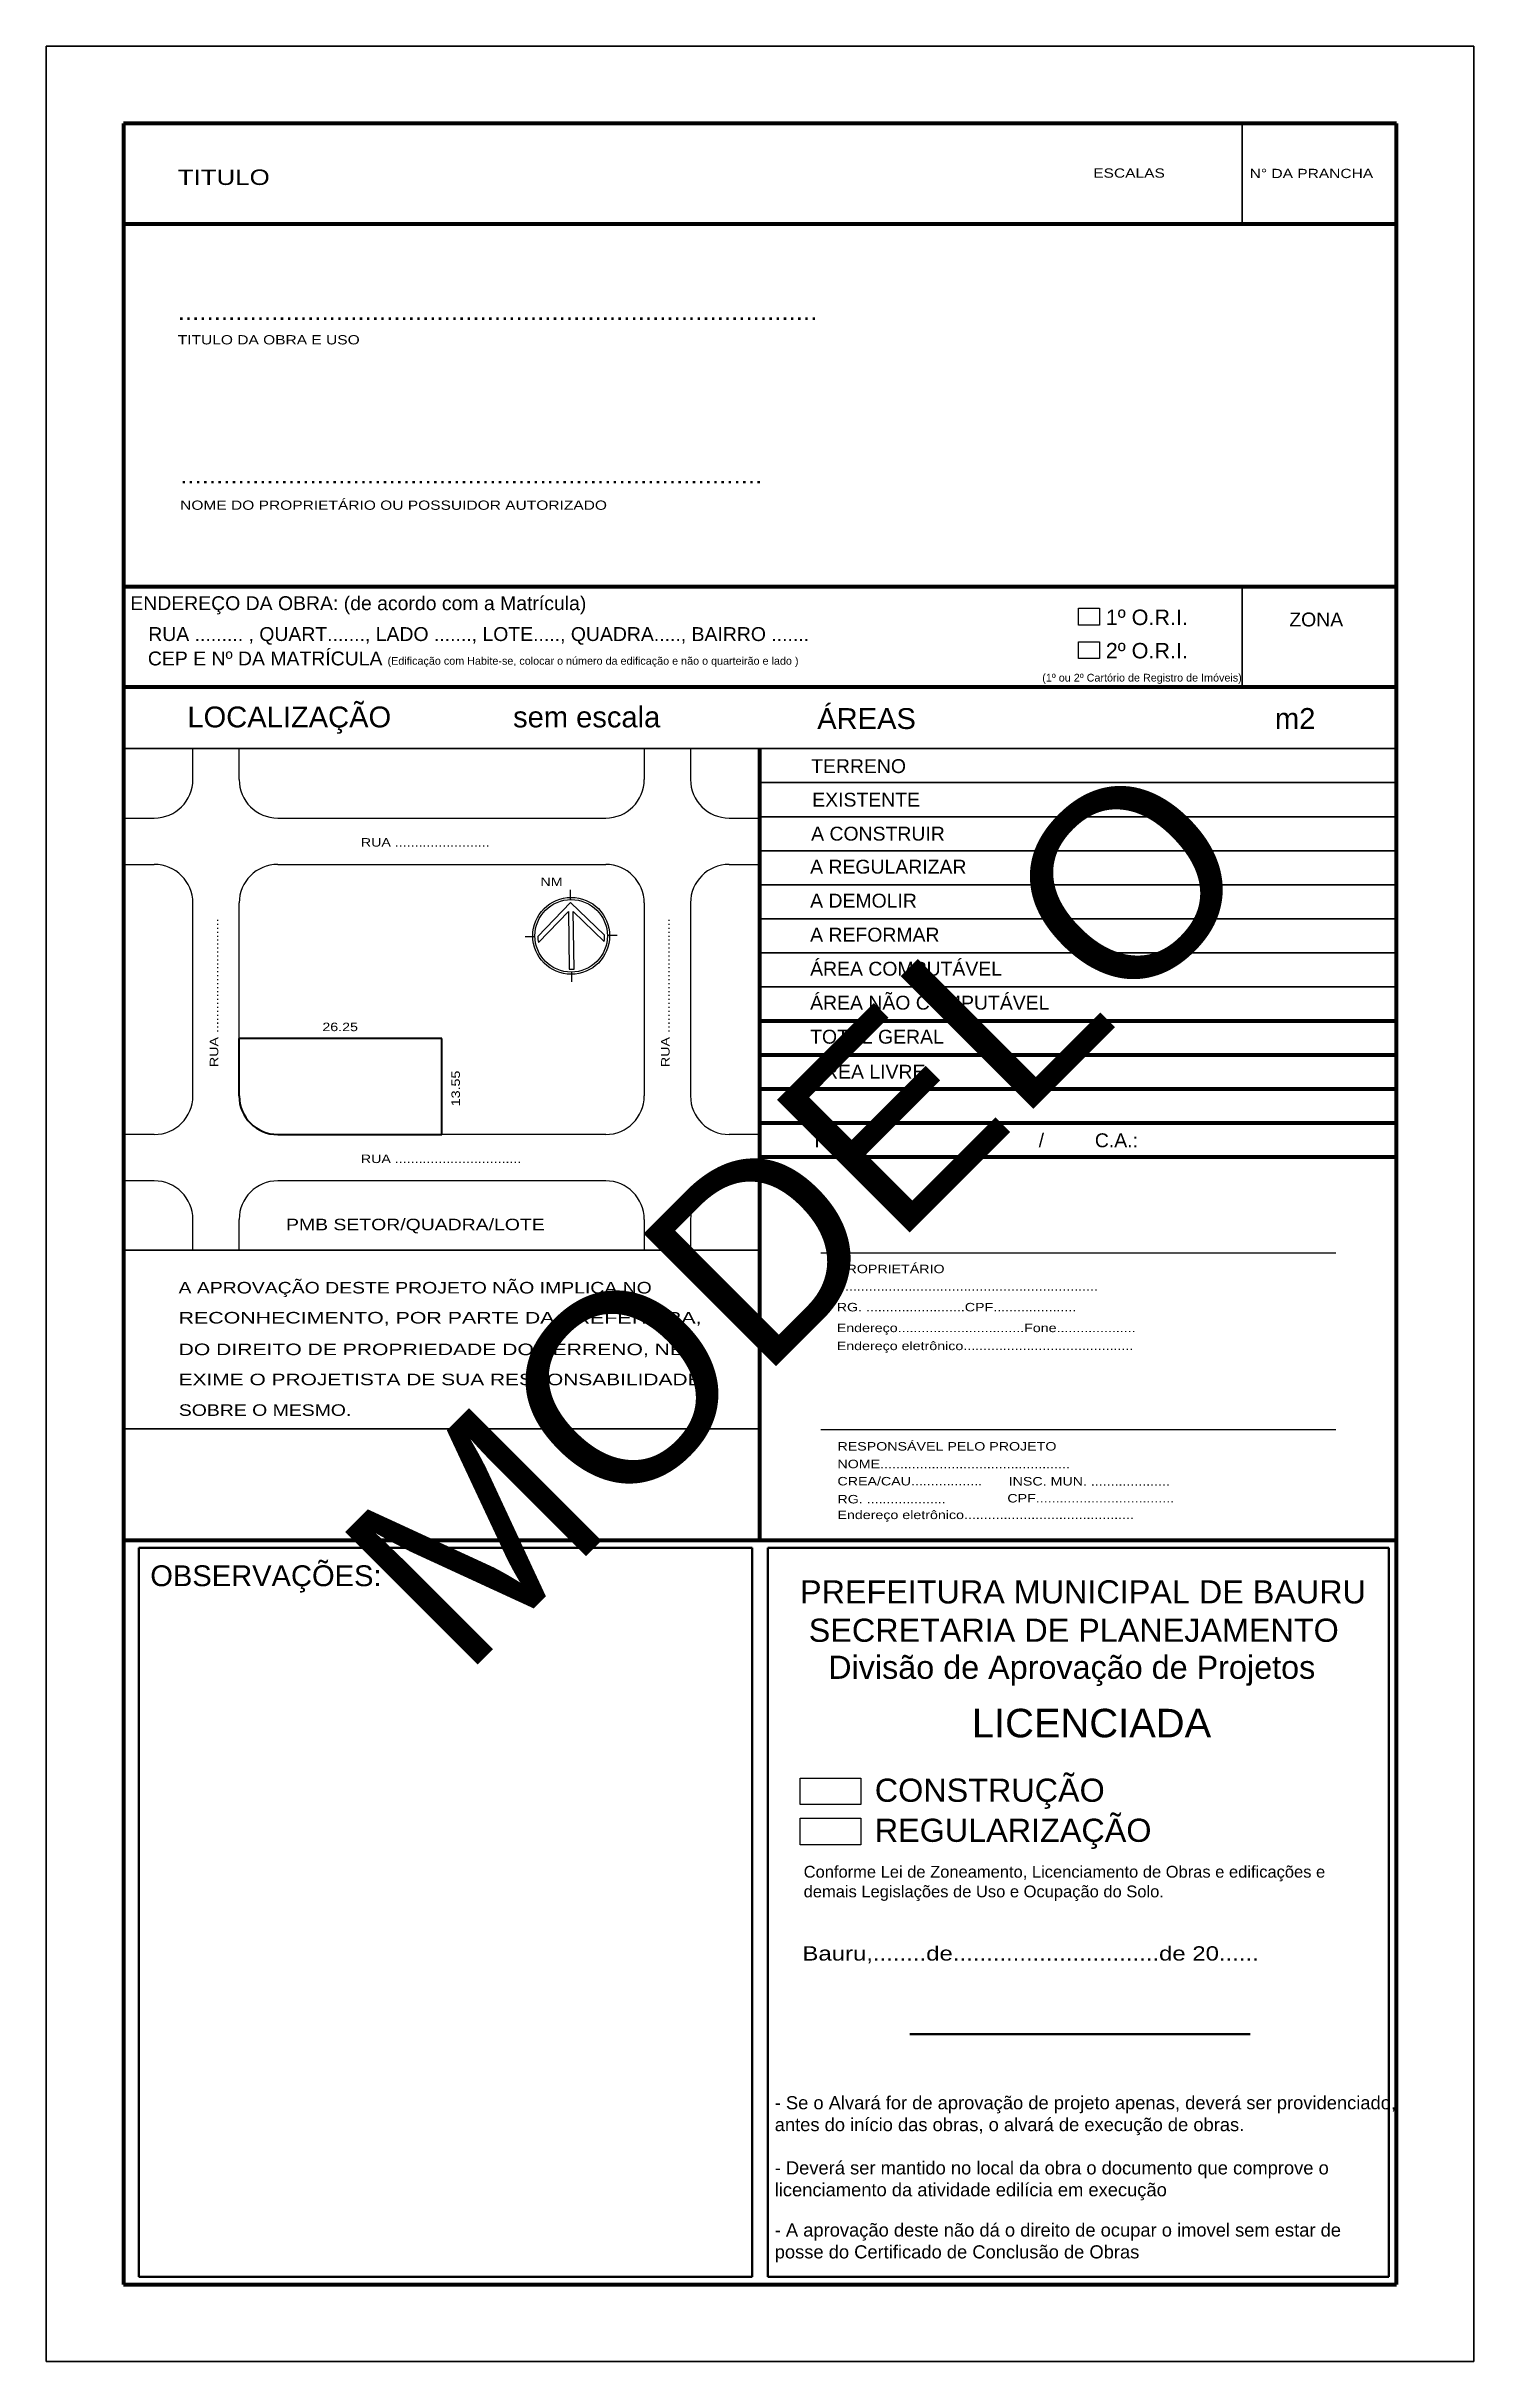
# Model space of a CAD drawing. Header units: millimetres. Extents: x 757.2 to 775.7, y 607.2 to 637.2.
import ezdxf
from ezdxf.enums import TextEntityAlignment as Align

# ---------------------------------------------------------------- set-up
doc = ezdxf.new("R2010")
doc.units = ezdxf.units.MM
for name, color, linetype in [('LINHAS', 7, 'Continuous'), ('SELO', 7, 'Continuous'), ('TEXTO', 7, 'Continuous')]:
    doc.layers.add(name, color=color, linetype=linetype)
for name, color, linetype, lineweight in [('MARGEM', 7, 'Continuous', 70), ('MARGEM_INTERNA', 7, 'Continuous', 30), ('PAREDE', 141, 'Continuous', 35), ('PRETO', 5, 'Continuous', 40)]:
    doc.layers.add(name, color=color, linetype=linetype, lineweight=lineweight)
doc.styles.add('ARIAL', font='sanss___.ttf')
doc.styles.add('ROMANS', font='sanss___.ttf', dxfattribs={"height": 0.1})
doc.styles.get("Standard").update_dxf_attribs({"font": 'sanss___.ttf'})

msp = doc.modelspace()

# ---------------------------------------------------------------- linework, layer by layer
at = {"layer": 'LINHAS', "color": 7}
for p, q in [((759.098, 627.735), (759.098, 628.135)), ((759.698, 627.735), (759.698, 628.135)), ((764.948, 628.135), (764.948, 627.735)), ((765.548, 628.135), (765.548, 627.735)), ((758.198, 627.235), (758.598, 627.235)), ((760.198, 627.235), (764.448, 627.235)), ((766.048, 627.235), (766.448, 627.235)), ((758.198, 626.635), (758.598, 626.635)), ((760.198, 626.635), (764.448, 626.635)), ((766.048, 626.635), (766.448, 626.635)), ((759.098, 623.635), (759.098, 626.135)), ((759.698, 624.379), (759.698, 626.135)), ((764.948, 626.135), (764.948, 623.635)), ((765.548, 626.135), (765.548, 623.635)), ((758.598, 623.135), (758.198, 623.135)), ((764.448, 623.135), (762.323, 623.135)), ((766.448, 623.135), (766.048, 623.135)), ((758.598, 622.535), (758.198, 622.535)), ((764.448, 622.535), (760.198, 622.535)), ((766.448, 622.535), (766.048, 622.535)), ((759.098, 621.635), (759.098, 622.035)), ((759.698, 621.635), (759.698, 622.035)), ((764.948, 622.035), (764.948, 621.635)), ((765.548, 622.035), (765.548, 621.635))]:
    msp.add_line(p, q, dxfattribs=at)
at = {"layer": 'LINHAS'}
for points in [[(770.577, 629.953), (770.847, 629.953), (770.847, 629.734), (770.577, 629.734)], [(770.577, 629.52), (770.847, 629.52), (770.847, 629.302), (770.577, 629.302)]]:
    msp.add_lwpolyline(points, close=True, dxfattribs=at)
at = {"layer": 'LINHAS', "color": 7}
for centre, start, end in [((758.598, 627.735), 270, 0), ((760.198, 627.735), 180, 270), ((764.448, 627.735), 270, 0), ((766.048, 627.735), 180, 270), ((758.598, 626.135), 0, 90), ((760.198, 626.135), 90, 180), ((764.448, 626.135), 0, 90), ((766.048, 626.135), 90, 180), ((758.598, 623.635), 270, 360), ((764.448, 623.635), 270, 0), ((766.048, 623.635), 180, 270), ((758.598, 622.035), 0, 90), ((760.198, 622.035), 90, 180), ((764.448, 622.035), 0, 90), ((766.048, 622.035), 90, 180)]:
    msp.add_arc(centre, 0.5, start, end, dxfattribs=at)
at = {"layer": 'MARGEM', "color": 7}
for p, q in [((758.198, 636.235), (758.198, 608.235)), ((774.698, 636.235), (758.198, 636.235)), ((774.698, 636.235), (758.198, 636.235)), ((774.698, 608.235), (774.698, 636.235)), ((758.198, 634.935), (774.698, 634.935)), ((758.198, 630.235), (774.698, 630.235)), ((758.198, 628.935), (774.698, 628.935)), ((766.448, 617.879), (766.448, 628.135)), ((766.448, 624.609), (774.698, 624.609)), ((766.448, 624.168), (774.698, 624.168)), ((766.448, 623.727), (774.698, 623.727)), ((766.448, 623.287), (774.698, 623.287)), ((766.448, 622.846), (774.698, 622.846)), ((758.198, 617.879), (774.698, 617.879)), ((758.198, 608.235), (774.698, 608.235))]:
    msp.add_line(p, q, dxfattribs=at)
at = {"layer": 'MARGEM_INTERNA'}
for p, q in [((775.698, 637.235), (757.198, 637.235)), ((757.198, 637.235), (757.198, 607.235)), ((775.698, 607.235), (775.698, 637.235)), ((775.698, 607.235), (775.698, 637.235)), ((772.698, 634.935), (772.698, 636.235)), ((772.698, 628.935), (772.698, 630.235)), ((758.198, 628.135), (774.698, 628.135)), ((766.448, 627.694), (774.698, 627.694)), ((766.448, 627.253), (774.698, 627.253)), ((766.448, 626.812), (774.698, 626.812)), ((766.448, 626.372), (774.698, 626.372)), ((766.448, 625.931), (774.698, 625.931)), ((766.448, 625.49), (774.698, 625.49)), ((766.448, 625.049), (774.698, 625.049)), ((758.198, 621.635), (766.448, 621.635)), ((766.457, 619.321), (758.198, 619.321)), ((757.198, 607.235), (775.698, 607.235))]:
    msp.add_line(p, q, dxfattribs=at)
at = {"layer": 'PAREDE', "color": 7, "ltscale": 0.05}
for p, q in [((762.323, 624.379), (759.698, 624.379)), ((759.698, 623.635), (759.698, 624.379)), ((762.323, 623.135), (762.323, 624.379)), ((760.198, 623.135), (762.323, 623.135))]:
    msp.add_line(p, q, dxfattribs=at)
msp.add_arc((760.198, 623.635), 0.5, 180, 270, dxfattribs=at)
at = {"layer": 'PRETO', "color": 5, "linetype": 'Continuous'}
for p, q in [((758.398, 617.779), (758.398, 608.335)), ((766.348, 617.779), (758.398, 617.779)), ((766.348, 608.335), (766.348, 617.779)), ((766.548, 617.779), (774.598, 617.779)), ((766.548, 608.335), (766.548, 617.779)), ((774.598, 608.335), (774.598, 617.779)), ((768.388, 611.478), (772.8, 611.478)), ((766.348, 608.335), (758.398, 608.335)), ((766.548, 608.335), (774.598, 608.335))]:
    msp.add_line(p, q, dxfattribs=at)
at = {"layer": 'SELO', "color": 7}
for p, q in [((763.993, 626.178), (763.991, 626.305)), ((763.404, 625.699), (763.531, 625.701)), ((764.47, 625.716), (764.597, 625.718)), ((764.01, 625.113), (764.008, 625.239))]:
    msp.add_line(p, q, dxfattribs=at)
at = {"layer": 'SELO', "color": 7, "linetype": 'Continuous'}
for p, q in [((767.237, 621.6), (773.91, 621.6)), ((767.237, 619.311), (773.91, 619.311))]:
    msp.add_line(p, q, dxfattribs=at)
at = {"layer": 'SELO', "color": 7}
msp.add_lwpolyline([(763.576, 625.622), (763.965, 626.024), (763.977, 625.276, 0.035479), (764.038, 625.277), (764.026, 626.025), (764.428, 625.636, 0.046163), (764.434, 625.716), (763.994, 626.142), (763.567, 625.702, 0.046163)], format="xyb", close=True, dxfattribs=at)
for radius in [0.498, 0.47]:
    msp.add_circle((764.001, 625.709), radius, dxfattribs=at)
at = {"layer": 'TEXTO', "color": 5, "lineweight": 25, "ltscale": 0.5}
for points in [[(767.756, 614.452), (766.967, 614.452), (766.967, 614.797), (767.756, 614.797)], [(767.756, 613.933), (766.967, 613.933), (766.967, 614.278), (767.756, 614.278)]]:
    msp.add_lwpolyline(points, close=True, dxfattribs=at)

# ---------------------------------------------------------------- texts
at = {"color": 7, "style": 'ROMANS'}
for s, p in [('ENDEREÇO DA OBRA: (de acordo com a Matrícula) ', (758.287, 629.929)), ('RUA ......... , QUART......., LADO ......., LOTE....., QUADRA....., BAIRRO .......', (758.52, 629.529)), ('ZONA', (773.308, 629.718)), ('CEP E Nº DA MATRÍCULA', (758.515, 629.213)), ('TERRENO  ', (767.111, 627.818)), ('EXISTENTE', (767.125, 627.383)), ('A CONSTRUIR', (767.111, 626.943)), ('A REGULARIZAR', (767.098, 626.515)), ('A DEMOLIR', (767.098, 626.075)), ('A REFORMAR', (767.098, 625.634)), ('ÁREA COMPUTÁVEL', (767.098, 625.193)), ('ÁREA NÃO COMPUTÁVEL', (767.098, 624.753)), ('TOTAL GERAL', (767.098, 624.312)), ('ÁREA LIVRE ', (767.111, 623.858)), ('T. O.:', (767.111, 622.97)), ('/', (770.06, 622.97)), ('C.A.: ', (770.788, 622.97))]:
    msp.add_text(s, height=0.18, dxfattribs=at).set_placement(p)
at = {"layer": 'LINHAS'}
for s, height, p in [('1º O.R.I.', 0.2, (770.93, 629.736)), ('2º O.R.I.', 0.2, (770.93, 629.304)), ('(Edificação com Habite-se, colocar o número da edificação e não o quarteirão e lado )', 0.1, (761.621, 629.222)), ('(1º ou 2º Cartório de Registro de Imóveis)', 0.1, (770.106, 629.004))]:
    msp.add_text(s, height=height, dxfattribs=at).set_placement(p)
at = {"layer": 'PAREDE', "color": 7, "ltscale": 0.05, "style": 'ROMANS', "width": 1.2}
msp.add_text('26.25', height=0.11, dxfattribs=at).set_placement((760.776, 624.474))
at = {"layer": 'SELO', "color": 7, "linetype": 'Continuous', "width": 1.2}
for s, height, style, p in [('TITULO', 0.2, 'ARIAL', (758.902, 635.438)), ('ESCALAS', 0.12, 'ROMANS', (770.767, 635.532)), ('N° DA PRANCHA', 0.12, 'ROMANS', (772.795, 635.527)), ('.........................................................................................', 0.2, 'ARIAL', (758.902, 633.69)), ('TITULO DA OBRA E USO', 0.12, 'ROMANS', (758.902, 633.372)), ('.................................................................................', 0.2, 'ARIAL', (758.933, 631.57)), ('NOME DO PROPRIETÁRIO OU POSSUIDOR AUTORIZADO', 0.12, 'ROMANS', (758.933, 631.229)), ('RUA ........................', 0.11, 'ROMANS', (761.275, 626.865)), ('NM', 0.11, 'ROMANS', (763.603, 626.354)), ('RUA ................................', 0.11, 'ROMANS', (761.275, 622.765)), ('PMB SETOR/QUADRA/LOTE ', 0.15, 'ROMANS', (760.305, 621.894)), ('PROPRIETÁRIO', 0.11, 'ROMANS', (767.447, 621.338)), ('..................................................................', 0.11, 'ROMANS', (767.447, 621.111)), ('RG. .........................CPF.....................', 0.11, 'ROMANS', (767.443, 620.843)), ('Endereço................................Fone....................', 0.11, 'ROMANS', (767.443, 620.574)), ('Endereço eletrônico...........................................', 0.11, 'ROMANS', (767.443, 620.341)), ('RESPONSÁVEL PELO PROJETO ', 0.11, 'ROMANS', (767.452, 619.04)), ('NOME................................................', 0.11, 'ROMANS', (767.452, 618.811)), ('CREA/CAU..................', 0.11, 'ROMANS', (767.452, 618.588)), ('INSC. MUN. ....................', 0.11, 'ROMANS', (769.671, 618.587)), ('RG. ....................', 0.11, 'ROMANS', (767.452, 618.355)), ('CPF...................................', 0.11, 'ROMANS', (769.654, 618.367)), ('Endereço eletrônico...........................................', 0.11, 'ROMANS', (767.452, 618.152))]:
    msp.add_text(s, height=height, dxfattribs=dict(at, style=style)).set_placement(p)
at = {"layer": 'SELO', "color": 7, "linetype": 'Continuous', "style": 'ARIAL'}
for s, p in [('LOCALIZAÇÃO', (759.027, 628.41)), ('sem escala', (763.248, 628.41)), ('ÁREAS', (767.19, 628.389)), ('m2', (773.122, 628.39))]:
    msp.add_text(s, height=0.27, dxfattribs=at).set_placement(p)
at = {"layer": 'SELO', "color": 7, "linetype": 'Continuous', "style": 'ROMANS', "width": 1.2}
for s, p in [('RUA .............................', (759.427, 624.009)), ('RUA .............................', (765.277, 624.009)), ('13.55', (762.559, 623.501))]:
    msp.add_text(s, height=0.11, rotation=90, dxfattribs=at).set_placement(p)
at = {"layer": 'SELO', "color": 5, "linetype": 'Continuous', "style": 'ROMANS', "width": 1.2}
for s, height, p in [('A APROVAÇÃO DESTE PROJETO NÃO IMPLICA NO', 0.15, (758.912, 621.075)), ('SOBRE O MESMO.', 0.15, (758.916, 619.489)), ('Bauru,........de...............................de 20......', 0.18513, (766.998, 612.432))]:
    msp.add_text(s, height=height, dxfattribs=at).set_placement(p)
at = {"layer": 'SELO', "color": 5, "linetype": 'Continuous', "style": 'ROMANS'}
for s, width, p, p2 in [('RECONHECIMENTO, POR PARTE DA PREFEITURA,', 1.250146, (758.913, 620.686), (765.69, 620.686)), ('DO DIREITO DE PROPRIEDADE DO TERRENO, NEM', 1.20109, (758.913, 620.276), (765.69, 620.276)), ('EXIME O PROJETISTA DE SUA RESPONSABILIDADE', 1.204138, (758.913, 619.886), (765.69, 619.886))]:
    msp.add_text(s, height=0.15, dxfattribs=dict(at, width=width)).set_placement(p, p2, align=Align.FIT)
at = {"layer": 'SELO', "color": 5, "linetype": 'Continuous', "attachment_point": 1, "style": 'ROMANS'}
for s, width, insert, char_height in [('Conforme Lei de Zoneamento, Licenciamento de Obras e edificações e demais Legislações de Uso e Ocupação do Solo.  ', 7.17932, (767.014, 613.659), 0.153), ('- Se o Alvará for de aprovação de projeto apenas, deverá ser providenciado, antes do início das obras, o alvará de execução de obras.', 8.14012, (766.639, 610.675), 0.17), ('- Deverá ser mantido no local da obra o documento que comprove o licenciamento da atividade edilícia em execução', 7.3199, (766.639, 609.831), 0.17), ('- A aprovação deste não dá o direito de ocupar o imovel sem estar de posse do Certificado de Conclusão de Obras', 7.3199, (766.639, 609.026), 0.17)]:
    msp.add_mtext_dynamic_manual_height_columns(s, width=width, gutter_width=12.5, heights=[0], dxfattribs=dict(at, insert=insert, char_height=char_height))
at = {"layer": 'TEXTO', "color": 253, "lineweight": 25, "ltscale": 0.5, "style": 'ARIAL'}
msp.add_text('MODELO', height=2.4302, rotation=45, dxfattribs=at).set_placement((762.592, 616.069))
at = {"layer": 'TEXTO', "color": 5, "lineweight": 25, "ltscale": 0.5, "style": 'ARIAL'}
for s, height, p in [('OBSERVAÇÕES:', 0.27, (758.546, 617.283)), ('PREFEITURA MUNICIPAL DE BAURU', 0.3, (766.967, 617.059)), ('SECRETARIA DE PLANEJAMENTO', 0.3, (767.08, 616.562)), ('Divisão de Aprovação de Projetos', 0.3, (767.332, 616.082)), ('LICENCIADA', 0.37, (769.194, 615.324)), ('CONSTRUÇÃO', 0.3, (767.936, 614.489)), ('REGULARIZAÇÃO', 0.3, (767.936, 613.97))]:
    msp.add_text(s, height=height, dxfattribs=at).set_placement(p)

doc.saveas('drawing.dxf')
